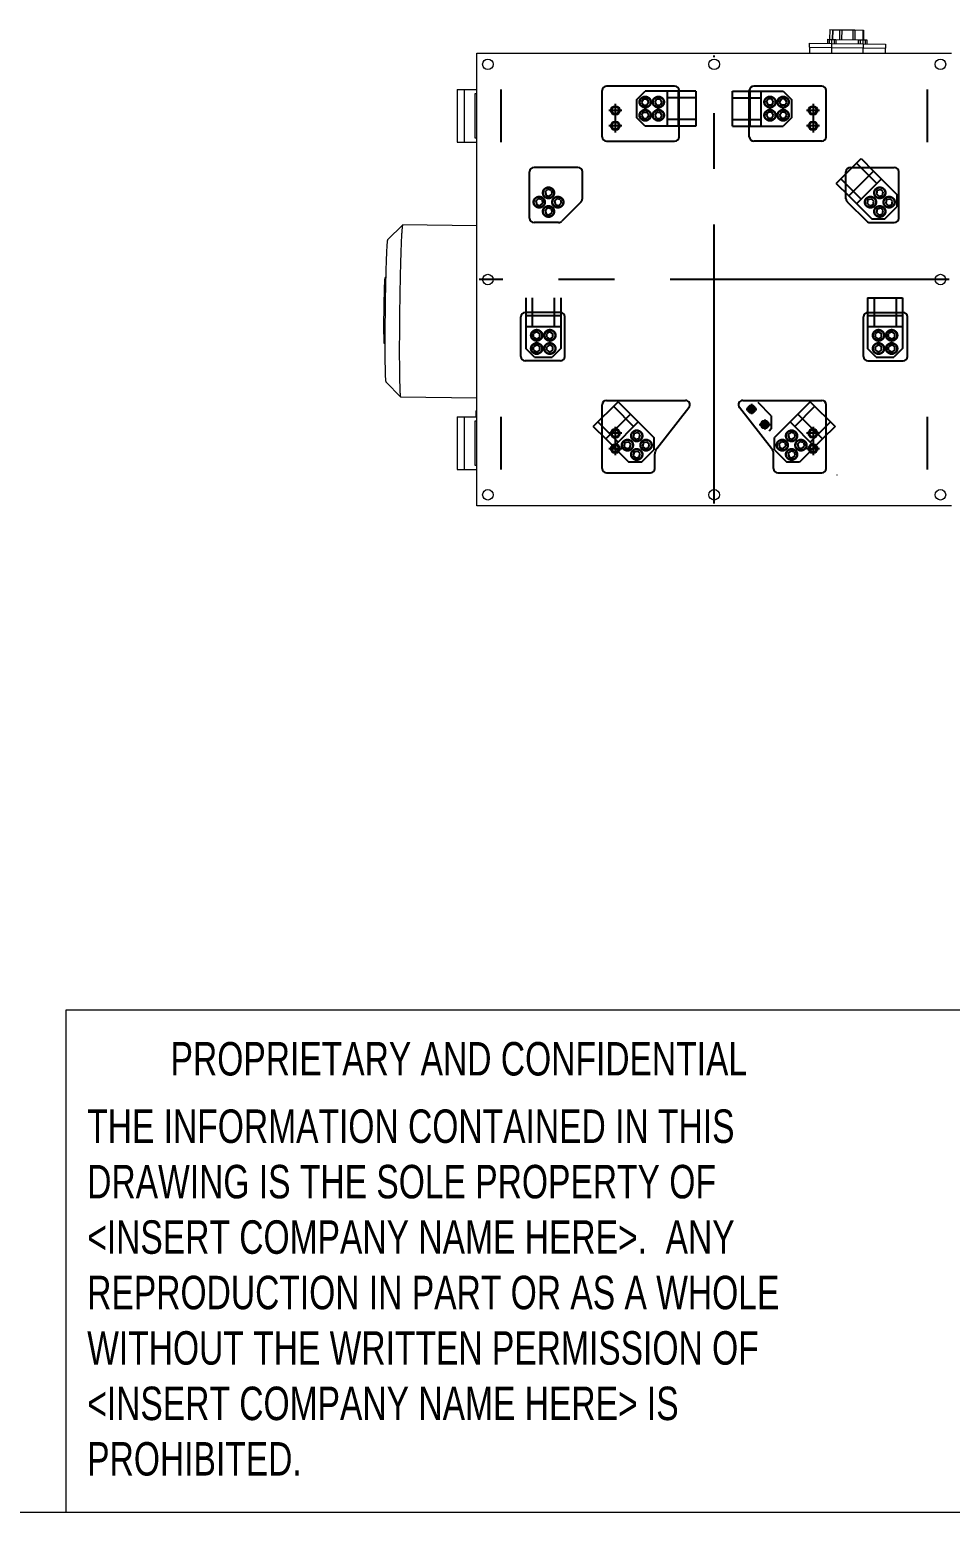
# Model space of a CAD drawing. Header units: millimetres. Extents: x 419 to 13500, y 498 to 10404.
# Drawn here: x 3689 to 5785, y 498 to 3873 of the extents above; entities that cross this region are included whole.
import ezdxf

# ---------------------------------------------------------------- set-up
doc = ezdxf.new("R2010")
doc.units = ezdxf.units.MM
doc.header["$LTSCALE"] = 50
doc.linetypes.add('CENTERX2', pattern=[20.32, 12.7, -2.54, 2.54, -2.54])
doc.styles.add('SLDTEXTSTYLE0', font='TXT', dxfattribs={"width": 0.75})

# ---------------------------------------------------------------- blocks, each defined once
blk = doc.blocks.new('SW_NOTE_1')
at = {"color": 0, "linetype": 'Continuous', "lineweight": 0, "char_height": 76.2, "attachment_point": 1, "style": 'SLDTEXTSTYLE0'}
for s, insert in [('THE INFORMATION CONTAINED IN THIS', (0, 98.2)), ('DRAWING IS THE SOLE PROPERTY OF', (0, -28)), ('<INSERT COMPANY NAME HERE>.  ANY', (0, -154.2)), ('REPRODUCTION IN PART OR AS A WHOLE', (0, -280.4)), ('WITHOUT THE WRITTEN PERMISSION OF', (0, -406.6)), ('<INSERT COMPANY NAME HERE> IS', (0, -532.8)), ('PROHIBITED.', (0, -659))]:
    blk.add_mtext(s, dxfattribs=dict(at, insert=insert))

msp = doc.modelspace()

# ---------------------------------------------------------------- linework, layer by layer
at = {"color": 7, "linetype": 'Continuous', "lineweight": 15}
for p, q in [((5505, 3851.2), (5504.9, 3841.8)), ((5505, 3851.2), (5509, 3851.1)), ((5509, 3851.1), (5508.8, 3841.7)), ((5509, 3851.1), (5514.5, 3851)), ((5510.6, 3873.2), (5510, 3851.1)), ((5510.6, 3873.2), (5516.4, 3873.1)), ((5514.5, 3851), (5514.3, 3841.7)), ((5514.5, 3851), (5520.4, 3851)), ((5516.4, 3873.1), (5516, 3851)), ((5516.4, 3873.1), (5517.2, 3873.1)), ((5517.2, 3873.1), (5516.7, 3851)), ((5517.2, 3873.1), (5532.9, 3872.9)), ((5520.4, 3851), (5520.3, 3841.6)), ((5520.4, 3851), (5524.4, 3850.9)), ((5524.4, 3850.9), (5524.3, 3841.6)), ((5524.4, 3850.9), (5575.4, 3850.3)), ((5532.9, 3872.9), (5532.4, 3850.8)), ((5532.9, 3872.9), (5537.6, 3872.8)), ((5537.6, 3872.8), (5537.3, 3850.8)), ((5537.6, 3872.8), (5562.8, 3872.5)), ((5562.8, 3872.5), (5562.6, 3850.5)), ((5562.8, 3872.5), (5567.5, 3872.5)), ((5567.5, 3872.5), (5567.5, 3850.4)), ((5567.5, 3872.5), (5585.4, 3872.3)), ((5575.4, 3850.3), (5575.3, 3840.9)), ((5575.4, 3850.3), (5579.4, 3850.3)), ((5579.4, 3850.3), (5579.3, 3840.9)), ((5579.4, 3850.3), (5579.3, 3840.9)), ((5579.4, 3850.3), (5579.4, 3850.3)), ((5579.4, 3850.3), (5585.5, 3850.2)), ((5585.5, 3850.2), (5585.3, 3840.8)), ((5585.4, 3872.3), (5585.4, 3850.2)), ((5585.4, 3872.3), (5587.4, 3872.2)), ((5585.5, 3850.2), (5591, 3850.1)), ((5587.4, 3872.2), (5587.5, 3850.2)), ((5587.4, 3872.2), (5587.5, 3850.2)), ((5587.4, 3872.2), (5587.4, 3872.2)), ((5591, 3850.1), (5590.8, 3840.8)), ((5591, 3850.1), (5595, 3850.1)), ((5595, 3850.1), (5594.8, 3840.7)), ((5595, 3850.1), (5594.9, 3840.7)), ((5595, 3850.1), (5595, 3850.1)), ((4707.3, 2789.3), (4707.3, 3819.3)), ((4707.3, 3819.3), (5787.3, 3819.3)), ((5463.6, 3842.3), (5463.4, 3833.1)), ((5463.4, 3833.1), (5514.2, 3832.5)), ((5463.6, 3842.3), (5514.3, 3841.7)), ((5464.2, 3833.1), (5464, 3819.3)), ((5514.3, 3841.7), (5514.2, 3832.5)), ((5514.2, 3832.5), (5586.1, 3831.6)), ((5514.3, 3841.7), (5586.2, 3840.8)), ((5514.5, 3832.5), (5514.3, 3819.3)), ((5585.7, 3831.6), (5585.6, 3819.3)), ((5586.2, 3840.8), (5586.1, 3831.6)), ((5586.1, 3831.6), (5637, 3831)), ((5586.2, 3840.8), (5637.1, 3840.2)), ((5636.2, 3831), (5636.1, 3819.3)), ((5636.3, 3831), (5636.2, 3819.3)), ((5637.1, 3840.2), (5637, 3831)), ((5637, 3831), (5637.1, 3831)), ((5637.2, 3840.2), (5637.1, 3831)), ((5637.1, 3840.2), (5637.2, 3840.2)), ((4662.3, 3736.8), (4662.3, 3616.8)), ((4662.3, 3736.8), (4678.3, 3736.8)), ((4678.3, 3736.8), (4678.3, 3616.8)), ((4678.3, 3736.8), (4707.3, 3736.8)), ((4707.3, 3726.8), (4702.3, 3726.8)), ((4702.3, 3726.8), (4702.3, 3626.8)), ((4662.3, 3616.8), (4678.3, 3616.8)), ((4678.3, 3616.8), (4707.3, 3616.8)), ((4702.3, 3626.8), (4707.3, 3626.8)), ((4538.1, 3428.4), (4504.7, 3395.8)), ((4707.3, 3426.4), (4538.2, 3428.5)), ((4500.4, 3308.8), (4498.6, 3308.8)), ((4496.8, 3158.1), (4498.6, 3158.1)), ((4500.8, 3071), (4533.3, 3037.6)), ((4533.5, 3037.5), (4707.3, 3035.4)), ((4704.7, 3005.8), (4704.5, 2991.8)), ((4704.7, 3005.8), (4707.3, 3005.8)), ((4662.3, 2991.8), (4662.3, 2871.8)), ((4662.3, 2991.8), (4678.3, 2991.8)), ((4678.3, 2991.8), (4678.3, 2871.8)), ((4678.3, 2991.8), (4707.3, 2991.8)), ((4707.3, 2981.8), (4702.3, 2981.8)), ((4702.3, 2981.8), (4702.3, 2881.8)), ((4662.3, 2871.8), (4678.3, 2871.8)), ((4678.3, 2871.8), (4707.3, 2871.8)), ((4702.3, 2881.8), (4707.3, 2881.8)), ((5787.3, 2789.3), (4707.3, 2789.3))]:
    msp.add_line(p, q, dxfattribs=at)
at = {"color": 7, "linetype": 'CENTERX2'}
for p, q in [((5247.3, 2794.3), (5247.3, 3814.3)), ((5070.3, 3713.3), (5090.3, 3733.3)), ((5070.3, 3713.3), (5070.3, 3673.3)), ((5086.2, 3715.3), (5082.2, 3708.3)), ((5086.2, 3715.3), (5094.4, 3715.3)), ((5165.3, 3733.3), (5090.3, 3733.3)), ((5098.5, 3708.3), (5094.4, 3715.3)), ((5116.2, 3715.3), (5112.2, 3708.3)), ((5116.2, 3715.3), (5124.4, 3715.3)), ((5128.5, 3708.3), (5124.4, 3715.3)), ((5140.3, 3733.3), (5140.3, 3653.3)), ((5205.3, 3718.3), (5140.3, 3718.3)), ((5165.3, 3733.3), (5165.3, 3653.3)), ((5165.3, 3733.3), (5165.3, 3653.3)), ((5205.3, 3733.3), (5165.3, 3733.3)), ((5205.3, 3733.3), (5205.3, 3653.3)), ((5289.3, 3653.3), (5289.3, 3733.3)), ((5289.3, 3733.3), (5329.3, 3733.3)), ((5289.3, 3718.3), (5354.3, 3718.3)), ((5329.3, 3733.3), (5404.3, 3733.3)), ((5329.3, 3653.3), (5329.3, 3733.3)), ((5329.3, 3653.3), (5329.3, 3733.3)), ((5354.3, 3653.3), (5354.3, 3733.3)), ((5366.2, 3708.3), (5370.2, 3715.3)), ((5378.4, 3715.3), (5370.2, 3715.3)), ((5382.5, 3708.3), (5378.4, 3715.3)), ((5396.2, 3708.3), (5400.2, 3715.3)), ((5408.4, 3715.3), (5400.2, 3715.3)), ((5404.3, 3733.3), (5424.3, 3713.3)), ((5412.5, 3708.3), (5408.4, 3715.3)), ((5424.3, 3673.3), (5424.3, 3713.3)), ((5037.3, 3689.3), (5007.3, 3689.3)), ((5022.3, 3704.3), (5022.3, 3639.3)), ((5082.2, 3708.3), (5086.2, 3701.2)), ((5086.2, 3685.3), (5082.2, 3678.3)), ((5086.2, 3701.2), (5094.4, 3701.2)), ((5086.2, 3685.3), (5094.4, 3685.3)), ((5098.5, 3708.3), (5094.4, 3701.2)), ((5098.5, 3678.3), (5094.4, 3685.3)), ((5112.2, 3708.3), (5116.2, 3701.2)), ((5116.2, 3685.3), (5112.2, 3678.3)), ((5116.2, 3701.2), (5124.4, 3701.2)), ((5116.2, 3685.3), (5124.4, 3685.3)), ((5128.5, 3708.3), (5124.4, 3701.2)), ((5128.5, 3678.3), (5124.4, 3685.3)), ((5366.2, 3708.3), (5370.2, 3701.2)), ((5366.2, 3678.3), (5370.2, 3685.3)), ((5378.4, 3701.2), (5370.2, 3701.2)), ((5378.4, 3685.3), (5370.2, 3685.3)), ((5378.4, 3701.2), (5382.5, 3708.3)), ((5382.5, 3678.3), (5378.4, 3685.3)), ((5396.2, 3708.3), (5400.2, 3701.2)), ((5396.2, 3678.3), (5400.2, 3685.3)), ((5408.4, 3701.2), (5400.2, 3701.2)), ((5408.4, 3685.3), (5400.2, 3685.3)), ((5408.4, 3701.2), (5412.5, 3708.3)), ((5412.5, 3678.3), (5408.4, 3685.3)), ((5487.3, 3689.3), (5457.3, 3689.3)), ((5472.3, 3704.3), (5472.3, 3639.3)), ((5037.3, 3654.3), (5007.3, 3654.3)), ((5090.3, 3653.3), (5070.3, 3673.3)), ((5082.2, 3678.3), (5086.2, 3671.2)), ((5086.2, 3671.2), (5094.4, 3671.2)), ((5165.3, 3653.3), (5090.3, 3653.3)), ((5098.5, 3678.3), (5094.4, 3671.2)), ((5112.2, 3678.3), (5116.2, 3671.2)), ((5116.2, 3671.2), (5124.4, 3671.2)), ((5128.5, 3678.3), (5124.4, 3671.2)), ((5205.3, 3668.3), (5140.3, 3668.3)), ((5205.3, 3653.3), (5165.3, 3653.3)), ((5289.3, 3668.3), (5354.3, 3668.3)), ((5289.3, 3653.3), (5329.3, 3653.3)), ((5329.3, 3653.3), (5404.3, 3653.3)), ((5366.2, 3678.3), (5370.2, 3671.2)), ((5378.4, 3671.2), (5370.2, 3671.2)), ((5378.4, 3671.2), (5382.5, 3678.3)), ((5396.2, 3678.3), (5400.2, 3671.2)), ((5408.4, 3671.2), (5400.2, 3671.2)), ((5424.3, 3673.3), (5404.3, 3653.3)), ((5408.4, 3671.2), (5412.5, 3678.3)), ((5487.3, 3654.3), (5457.3, 3654.3)), ((5525.3, 3522.9), (5581.9, 3579.5)), ((5581.9, 3579.5), (5610.2, 3551.2)), ((5553.6, 3494.6), (5610.2, 3551.2)), ((5553.6, 3494.6), (5610.2, 3551.2)), ((5571.3, 3568.9), (5617.2, 3522.9)), ((5610.2, 3551.2), (5663.2, 3498.2)), ((5525.3, 3522.9), (5553.6, 3494.6)), ((5535.9, 3533.5), (5581.9, 3487.6)), ((5571.3, 3477), (5627.9, 3533.5)), ((4841.2, 3482.6), (4847, 3488.4)), ((4841.2, 3482.6), (4843.3, 3474.7)), ((4854.9, 3486.3), (4847, 3488.4)), ((4851.2, 3472.6), (4857, 3478.4)), ((4854.9, 3486.3), (4857, 3478.4)), ((4862.4, 3503.8), (4868.2, 3509.6)), ((4862.4, 3503.8), (4864.6, 3495.9)), ((4864.6, 3495.9), (4872.4, 3493.8)), ((4876.1, 3507.5), (4868.2, 3509.6)), ((4872.4, 3493.8), (4878.2, 3499.6)), ((4876.1, 3507.5), (4878.2, 3499.6)), ((4883.7, 3482.6), (4889.4, 3488.4)), ((4883.7, 3482.6), (4885.8, 3474.7)), ((4897.3, 3486.3), (4889.4, 3488.4)), ((4893.6, 3472.6), (4899.4, 3478.4)), ((4897.3, 3486.3), (4899.4, 3478.4)), ((5553.6, 3494.6), (5606.6, 3441.6)), ((5597.3, 3486.3), (5595.2, 3478.4)), ((5601, 3472.6), (5595.2, 3478.4)), ((5597.3, 3486.3), (5605.2, 3488.4)), ((5611, 3482.6), (5605.2, 3488.4)), ((5608.9, 3474.7), (5611, 3482.6)), ((5618.6, 3507.5), (5616.4, 3499.6)), ((5622.2, 3493.8), (5616.4, 3499.6)), ((5618.6, 3507.5), (5626.4, 3509.6)), ((5622.2, 3493.8), (5630.1, 3495.9)), ((5632.2, 3503.8), (5626.4, 3509.6)), ((5630.1, 3495.9), (5632.2, 3503.8)), ((5639.8, 3486.3), (5637.7, 3478.4)), ((5643.4, 3472.6), (5637.7, 3478.4)), ((5639.8, 3486.3), (5647.6, 3488.4)), ((5653.4, 3482.6), (5647.6, 3488.4)), ((5651.3, 3474.7), (5653.4, 3482.6)), ((5663.2, 3498.2), (5663.2, 3469.9)), ((4843.3, 3474.7), (4851.2, 3472.6)), ((4862.4, 3461.4), (4868.2, 3467.2)), ((4862.4, 3461.4), (4864.6, 3453.5)), ((4864.6, 3453.5), (4872.4, 3451.4)), ((4876.1, 3465), (4868.2, 3467.2)), ((4872.4, 3451.4), (4878.2, 3457.2)), ((4876.1, 3465), (4878.2, 3457.2)), ((4885.8, 3474.7), (4893.6, 3472.6)), ((5601, 3472.6), (5608.9, 3474.7)), ((5618.6, 3465), (5616.4, 3457.2)), ((5622.2, 3451.4), (5616.4, 3457.2)), ((5618.6, 3465), (5626.4, 3467.2)), ((5622.2, 3451.4), (5630.1, 3453.5)), ((5632.2, 3461.4), (5626.4, 3467.2)), ((5630.1, 3453.5), (5632.2, 3461.4)), ((5634.9, 3441.6), (5663.2, 3469.9)), ((5643.4, 3472.6), (5651.3, 3474.7)), ((5634.9, 3441.6), (5606.6, 3441.6)), ((5782.3, 3304.3), (4712.3, 3304.3)), ((4818.3, 3262.3), (4818.3, 3222.3)), ((4833.3, 3262.3), (4833.3, 3197.3)), ((4883.3, 3262.3), (4883.3, 3197.3)), ((4898.3, 3262.3), (4898.3, 3222.3)), ((5596.3, 3262.3), (5676.3, 3262.3)), ((5596.3, 3262.3), (5596.3, 3222.3)), ((5611.3, 3262.3), (5611.3, 3197.3)), ((5661.3, 3262.3), (5661.3, 3197.3)), ((5676.3, 3262.3), (5676.3, 3222.3)), ((4818.3, 3222.3), (4818.3, 3147.3)), ((4818.3, 3222.3), (4898.3, 3222.3)), ((4818.3, 3222.3), (4898.3, 3222.3)), ((4898.3, 3222.3), (4898.3, 3147.3)), ((5596.3, 3222.3), (5596.3, 3147.3)), ((5596.3, 3222.3), (5676.3, 3222.3)), ((5596.3, 3222.3), (5676.3, 3222.3)), ((5676.3, 3222.3), (5676.3, 3147.3)), ((4818.3, 3197.3), (4898.3, 3197.3)), ((4843.3, 3185.4), (4836.3, 3181.4)), ((4836.3, 3173.2), (4836.3, 3181.4)), ((4836.3, 3173.2), (4843.3, 3169.1)), ((4843.3, 3185.4), (4850.4, 3181.4)), ((4843.3, 3169.1), (4850.4, 3173.2)), ((4850.4, 3173.2), (4850.4, 3181.4)), ((4873.3, 3185.4), (4866.3, 3181.4)), ((4866.3, 3173.2), (4866.3, 3181.4)), ((4866.3, 3173.2), (4873.3, 3169.1)), ((4873.3, 3185.4), (4880.4, 3181.4)), ((4873.3, 3169.1), (4880.4, 3173.2)), ((4880.4, 3173.2), (4880.4, 3181.4)), ((5596.3, 3197.3), (5676.3, 3197.3)), ((5621.3, 3185.4), (5614.3, 3181.4)), ((5614.3, 3173.2), (5614.3, 3181.4)), ((5614.3, 3173.2), (5621.3, 3169.1)), ((5621.3, 3185.4), (5628.4, 3181.4)), ((5621.3, 3169.1), (5628.4, 3173.2)), ((5628.4, 3173.2), (5628.4, 3181.4)), ((5651.3, 3185.4), (5644.3, 3181.4)), ((5644.3, 3173.2), (5644.3, 3181.4)), ((5644.3, 3173.2), (5651.3, 3169.1)), ((5651.3, 3185.4), (5658.4, 3181.4)), ((5651.3, 3169.1), (5658.4, 3173.2)), ((5658.4, 3173.2), (5658.4, 3181.4)), ((4838.3, 3127.3), (4818.3, 3147.3)), ((4843.3, 3155.4), (4836.3, 3151.4)), ((4836.3, 3143.2), (4836.3, 3151.4)), ((4836.3, 3143.2), (4843.3, 3139.1)), ((4843.3, 3155.4), (4850.4, 3151.4)), ((4843.3, 3139.1), (4850.4, 3143.2)), ((4850.4, 3143.2), (4850.4, 3151.4)), ((4873.3, 3155.4), (4866.3, 3151.4)), ((4866.3, 3143.2), (4866.3, 3151.4)), ((4866.3, 3143.2), (4873.3, 3139.1)), ((4873.3, 3155.4), (4880.4, 3151.4)), ((4873.3, 3139.1), (4880.4, 3143.2)), ((4898.3, 3147.3), (4878.3, 3127.3)), ((4880.4, 3143.2), (4880.4, 3151.4)), ((5616.3, 3127.3), (5596.3, 3147.3)), ((5621.3, 3155.4), (5614.3, 3151.4)), ((5614.3, 3143.2), (5614.3, 3151.4)), ((5614.3, 3143.2), (5621.3, 3139.1)), ((5621.3, 3155.4), (5628.4, 3151.4)), ((5621.3, 3139.1), (5628.4, 3143.2)), ((5628.4, 3143.2), (5628.4, 3151.4)), ((5651.3, 3155.4), (5644.3, 3151.4)), ((5644.3, 3143.2), (5644.3, 3151.4)), ((5644.3, 3143.2), (5651.3, 3139.1)), ((5651.3, 3155.4), (5658.4, 3151.4)), ((5651.3, 3139.1), (5658.4, 3143.2)), ((5676.3, 3147.3), (5656.3, 3127.3)), ((5658.4, 3143.2), (5658.4, 3151.4)), ((4838.3, 3127.3), (4878.3, 3127.3)), ((5616.3, 3127.3), (5656.3, 3127.3)), ((4972.1, 2969.7), (5028.7, 3026.3)), ((5018.1, 3015.7), (5064, 2969.7)), ((5028.7, 3026.3), (5057, 2998)), ((5319.9, 3009.3), (5344.6, 3009.3)), ((5332.3, 3021), (5332.3, 2997.9)), ((5476.6, 3015.7), (5430.6, 2969.7)), ((5466, 3026.3), (5437.7, 2998)), ((5466, 3026.3), (5522.5, 2969.7)), ((4982.7, 2980.3), (5028.7, 2934.4)), ((5000.4, 2941.4), (5057, 2998)), ((5000.4, 2941.4), (5057, 2998)), ((5018.1, 2923.7), (5074.6, 2980.3)), ((5057, 2998), (5110, 2945)), ((5349.9, 2974.3), (5374.6, 2974.3)), ((5362.3, 2986), (5362.3, 2962.9)), ((5437.7, 2998), (5384.6, 2945)), ((5420, 2980.3), (5476.6, 2923.7)), ((5437.7, 2998), (5494.2, 2941.4)), ((5437.7, 2998), (5494.2, 2941.4)), ((5511.9, 2980.3), (5466, 2934.4)), ((4972.1, 2969.7), (5000.4, 2941.4)), ((5000.4, 2941.4), (5053.4, 2888.4)), ((5037.3, 2954.3), (5007.3, 2954.3)), ((5022.3, 2969.3), (5022.3, 2904.3)), ((5065.3, 2954.3), (5063.2, 2946.4)), ((5069, 2940.6), (5063.2, 2946.4)), ((5065.3, 2954.3), (5073.2, 2956.4)), ((5069, 2940.6), (5076.9, 2942.7)), ((5079, 2950.6), (5073.2, 2956.4)), ((5076.9, 2942.7), (5079, 2950.6)), ((5110, 2945), (5110, 2916.7)), ((5384.6, 2916.7), (5384.6, 2945)), ((5415.7, 2950.6), (5421.4, 2956.4)), ((5415.7, 2950.6), (5417.8, 2942.7)), ((5417.8, 2942.7), (5425.6, 2940.6)), ((5429.3, 2954.3), (5421.4, 2956.4)), ((5425.6, 2940.6), (5431.4, 2946.4)), ((5429.3, 2954.3), (5431.4, 2946.4)), ((5494.2, 2941.4), (5441.2, 2888.4)), ((5487.3, 2954.3), (5457.3, 2954.3)), ((5472.3, 2969.3), (5472.3, 2904.3)), ((5522.5, 2969.7), (5494.2, 2941.4)), ((5037.3, 2919.3), (5007.3, 2919.3)), ((5044.1, 2933), (5042, 2925.2)), ((5047.8, 2919.4), (5042, 2925.2)), ((5044.1, 2933), (5052, 2935.2)), ((5047.8, 2919.4), (5055.7, 2921.5)), ((5057.8, 2929.4), (5052, 2935.2)), ((5055.7, 2921.5), (5057.8, 2929.4)), ((5065.3, 2911.8), (5063.2, 2904)), ((5069, 2898.2), (5063.2, 2904)), ((5065.3, 2911.8), (5073.2, 2913.9)), ((5079, 2908.2), (5073.2, 2913.9)), ((5076.9, 2900.3), (5079, 2908.2)), ((5081.7, 2888.4), (5110, 2916.7)), ((5086.6, 2933), (5084.4, 2925.2)), ((5090.2, 2919.4), (5084.4, 2925.2)), ((5086.6, 2933), (5094.4, 2935.2)), ((5090.2, 2919.4), (5098.1, 2921.5)), ((5100.2, 2929.4), (5094.4, 2935.2)), ((5098.1, 2921.5), (5100.2, 2929.4)), ((5384.6, 2916.7), (5412.9, 2888.4)), ((5394.4, 2929.4), (5400.2, 2935.2)), ((5394.4, 2929.4), (5396.6, 2921.5)), ((5396.6, 2921.5), (5404.4, 2919.4)), ((5408.1, 2933), (5400.2, 2935.2)), ((5404.4, 2919.4), (5410.2, 2925.2)), ((5408.1, 2933), (5410.2, 2925.2)), ((5415.7, 2908.2), (5421.4, 2913.9)), ((5415.7, 2908.2), (5417.8, 2900.3)), ((5429.3, 2911.8), (5421.4, 2913.9)), ((5425.6, 2898.2), (5431.4, 2904)), ((5429.3, 2911.8), (5431.4, 2904)), ((5436.9, 2929.4), (5442.6, 2935.2)), ((5436.9, 2929.4), (5439, 2921.5)), ((5439, 2921.5), (5446.9, 2919.4)), ((5450.5, 2933), (5442.6, 2935.2)), ((5446.9, 2919.4), (5452.6, 2925.2)), ((5450.5, 2933), (5452.6, 2925.2)), ((5487.3, 2919.3), (5457.3, 2919.3)), ((5081.7, 2888.4), (5053.4, 2888.4)), ((5069, 2898.2), (5076.9, 2900.3)), ((5441.2, 2888.4), (5412.9, 2888.4)), ((5417.8, 2900.3), (5425.6, 2898.2))]:
    msp.add_line(p, q, dxfattribs=at)
at = {"color": 7, "linetype": 'Continuous'}
for p, q in [((4762.3, 3616.8), (4762.3, 3736.8)), ((4992.3, 3629.3), (4992.3, 3734.3)), ((5157.3, 3744.3), (5002.3, 3744.3)), ((5167.3, 3629.3), (5167.3, 3734.3)), ((5327.3, 3629.3), (5327.3, 3734.3)), ((5492.3, 3744.3), (5337.3, 3744.3)), ((5502.3, 3629.3), (5502.3, 3734.3)), ((5732.3, 3736.8), (5732.3, 3616.8)), ((5002.3, 3619.3), (5157.3, 3619.3)), ((5492.3, 3619.3), (5337.3, 3619.3)), ((4827.3, 3444.3), (4827.3, 3549.3)), ((4937.3, 3559.3), (4837.3, 3559.3)), ((4947.3, 3488.4), (4947.3, 3549.3)), ((5547.3, 3488.4), (5547.3, 3549.3)), ((5557.3, 3559.3), (5657.3, 3559.3)), ((5667.3, 3444.3), (5667.3, 3549.3)), ((4944.4, 3481.4), (4900.2, 3437.2)), ((5550.2, 3481.4), (5594.4, 3437.2)), ((4893.2, 3434.3), (4837.3, 3434.3)), ((5601.5, 3434.3), (5657.3, 3434.3)), ((4807.3, 3129.3), (4807.3, 3219.3)), ((4897.3, 3229.3), (4817.3, 3229.3)), ((4907.3, 3129.3), (4907.3, 3219.3)), ((5587.3, 3129.3), (5587.3, 3219.3)), ((5597.3, 3229.3), (5677.3, 3229.3)), ((5687.3, 3129.3), (5687.3, 3219.3)), ((4897.3, 3119.3), (4817.3, 3119.3)), ((5597.3, 3119.3), (5677.3, 3119.3)), ((4992.3, 2874.3), (4992.3, 3019.3)), ((5002.3, 3029.3), (5182.1, 3029.3)), ((5116.6, 2919.7), (5189.9, 3013.1)), ((5378, 2919.7), (5304.7, 3013.1)), ((5312.6, 3029.3), (5492.3, 3029.3)), ((5327.3, 3012.2), (5332.3, 3015.1)), ((5327.3, 3012.2), (5327.3, 3006.4)), ((5332.3, 3003.4), (5327.3, 3006.4)), ((5332.3, 3015.1), (5337.4, 3012.2)), ((5337.4, 3006.4), (5332.3, 3003.4)), ((5337.4, 3012.2), (5337.4, 3006.4)), ((5377.3, 2994.3), (5347.3, 3024.3)), ((5502.3, 2874.3), (5502.3, 3019.3)), ((4762.3, 2871.8), (4762.3, 2991.8)), ((5357.3, 2977.2), (5362.3, 2980.1)), ((5357.3, 2977.2), (5357.3, 2971.4)), ((5362.3, 2968.4), (5357.3, 2971.4)), ((5362.3, 2980.1), (5367.4, 2977.2)), ((5367.4, 2971.4), (5362.3, 2968.4)), ((5367.4, 2977.2), (5367.4, 2971.4)), ((5377.3, 2994.3), (5377.3, 2964.3)), ((5732.3, 2991.8), (5732.3, 2871.8)), ((5377.3, 2964.3), (5372.3, 2959.3)), ((5112.3, 2874.3), (5112.3, 2907.4)), ((5382.3, 2874.3), (5382.3, 2907.4)), ((5002.3, 2864.3), (5102.3, 2864.3)), ((5392.3, 2864.3), (5492.3, 2864.3)), ((5527.3, 2859.3), (5527.3, 2859.8))]:
    msp.add_line(p, q, dxfattribs=at)
at = {"color": 8, "linetype": 'Continuous', "lineweight": 0}
for p, q in [((5838.7, 1640.9), (3772, 1640.9)), ((3772, 1640.9), (3772, 497.9)), ((13500, 497.9), (419, 497.9))]:
    msp.add_line(p, q, dxfattribs=at)
at = {"color": 7, "linetype": 'Continuous', "lineweight": 15, "flags": 128}
for points in [[(4538.2, 3428.5), (4538, 3428.4), (4537.9, 3428.1), (4537.7, 3427.5), (4537.6, 3426.8), (4537.4, 3425.9), (4537.2, 3424.7), (4537.1, 3423.3), (4536.9, 3421.8), (4536.8, 3420), (4536.6, 3418), (4536.4, 3415.8), (4536.3, 3413.5), (4536.1, 3410.9), (4535.9, 3408.1), (4535.8, 3405.2), (4535.6, 3402.1), (4535.4, 3398.7), (4535.2, 3395.2), (4535.1, 3391.6), (4534.9, 3387.7), (4534.7, 3383.7), (4534.6, 3379.5), (4534.4, 3375.2), (4534.3, 3370.7), (4534.1, 3366.1), (4533.9, 3361.3), (4533.8, 3356.4), (4533.6, 3351.3), (4533.5, 3346.1), (4533.3, 3340.8), (4533.2, 3335.4), (4533, 3329.9), (4532.9, 3324.2), (4532.8, 3318.5), (4532.6, 3312.7), (4532.5, 3306.7), (4532.4, 3300.8), (4532.3, 3294.7), (4532.1, 3288.6), (4532, 3282.4), (4531.9, 3276.1), (4531.8, 3269.8), (4531.7, 3263.5), (4531.6, 3257.1), (4531.5, 3250.7), (4531.4, 3244.3), (4531.3, 3237.9), (4531.3, 3231.4), (4531.2, 3225), (4531.1, 3218.6), (4531.1, 3212.2), (4531, 3205.8), (4530.9, 3199.5), (4530.9, 3193.1), (4530.9, 3186.9), (4530.8, 3180.7), (4530.8, 3174.5), (4530.8, 3168.4), (4530.7, 3162.3), (4530.7, 3156.4), (4530.7, 3150.5), (4530.7, 3144.7), (4530.7, 3139), (4530.7, 3133.5), (4530.7, 3128), (4530.7, 3122.6), (4530.8, 3117.4), (4530.8, 3112.2), (4530.8, 3107.3), (4530.9, 3102.4), (4530.9, 3097.7), (4531, 3093.1), (4531, 3088.7), (4531.1, 3084.4), (4531.1, 3080.3), (4531.2, 3076.4), (4531.3, 3072.6), (4531.4, 3069.1), (4531.5, 3065.6), (4531.5, 3062.4), (4531.6, 3059.4), (4531.7, 3056.5), (4531.8, 3053.8), (4531.9, 3051.4), (4532.1, 3049.1), (4532.2, 3047), (4532.3, 3045.1), (4532.4, 3043.4), (4532.5, 3042), (4532.7, 3040.7), (4532.8, 3039.7), (4532.9, 3038.8), (4533.1, 3038.2), (4533.2, 3037.8), (4533.4, 3037.5), (4533.5, 3037.5)], [(4500.8, 3071), (4500.7, 3071), (4500.6, 3071.4), (4500.4, 3071.9), (4500.3, 3072.6), (4500.2, 3073.6), (4500.1, 3074.7), (4500, 3076.1), (4499.9, 3077.7), (4499.7, 3079.5), (4499.6, 3081.4), (4499.5, 3083.6), (4499.4, 3086), (4499.4, 3088.5), (4499.3, 3091.3), (4499.2, 3094.2), (4499.1, 3097.3), (4499, 3100.6), (4499, 3104.1), (4498.9, 3107.7), (4498.8, 3111.5), (4498.8, 3115.5), (4498.7, 3119.6), (4498.7, 3123.9), (4498.7, 3128.3), (4498.6, 3132.8), (4498.6, 3137.5), (4498.6, 3142.3), (4498.6, 3147.2), (4498.6, 3152.2), (4498.6, 3157.3), (4498.6, 3162.6), (4498.6, 3167.9), (4498.6, 3173.3), (4498.6, 3178.8), (4498.6, 3184.4), (4498.7, 3190), (4498.7, 3195.7), (4498.7, 3201.4), (4498.8, 3207.2), (4498.8, 3213), (4498.9, 3218.8), (4498.9, 3224.7), (4499, 3230.5), (4499.1, 3236.4), (4499.2, 3242.2), (4499.2, 3248.1), (4499.3, 3253.9), (4499.4, 3259.7), (4499.5, 3265.5), (4499.6, 3271.2), (4499.7, 3276.9), (4499.8, 3282.5), (4499.9, 3288.1), (4500, 3293.6), (4500.2, 3299), (4500.3, 3304.3), (4500.4, 3309.5), (4500.5, 3314.7), (4500.7, 3319.7), (4500.8, 3324.6), (4500.9, 3329.4), (4501.1, 3334.1), (4501.2, 3338.6), (4501.4, 3343), (4501.5, 3347.3), (4501.6, 3351.4), (4501.8, 3355.3), (4501.9, 3359.1), (4502.1, 3362.8), (4502.2, 3366.2), (4502.4, 3369.5), (4502.5, 3372.6), (4502.7, 3375.6), (4502.9, 3378.3), (4503, 3380.9), (4503.2, 3383.2), (4503.3, 3385.4), (4503.5, 3387.4), (4503.6, 3389.2), (4503.8, 3390.7), (4503.9, 3392.1), (4504.1, 3393.2), (4504.2, 3394.2), (4504.4, 3394.9), (4504.5, 3395.4), (4504.6, 3395.8), (4504.7, 3395.8)], [(4496.8, 3158.1), (4496.7, 3158.2), (4496.6, 3158.5), (4496.6, 3159.1), (4496.5, 3159.8), (4496.4, 3160.8), (4496.3, 3161.9), (4496.2, 3163.3), (4496.2, 3164.8), (4496.1, 3166.6), (4496.1, 3168.5), (4496, 3170.7), (4496, 3173), (4495.9, 3175.5), (4495.9, 3178.1), (4495.8, 3180.9), (4495.8, 3183.9), (4495.8, 3186.9), (4495.8, 3190.2), (4495.8, 3193.5), (4495.8, 3197), (4495.8, 3200.5), (4495.8, 3204.2), (4495.8, 3207.9), (4495.8, 3211.7), (4495.8, 3215.6), (4495.8, 3219.5), (4495.9, 3223.5), (4495.9, 3227.5), (4496, 3231.5), (4496, 3235.5), (4496.1, 3239.5), (4496.1, 3243.5), (4496.2, 3247.4), (4496.2, 3251.4), (4496.3, 3255.2), (4496.4, 3259), (4496.5, 3262.8), (4496.6, 3266.4), (4496.6, 3270), (4496.7, 3273.5), (4496.8, 3276.8), (4496.9, 3280), (4497, 3283.1), (4497.1, 3286.1), (4497.2, 3288.9), (4497.3, 3291.5), (4497.4, 3294), (4497.5, 3296.3), (4497.6, 3298.4), (4497.7, 3300.3), (4497.8, 3302.1), (4497.9, 3303.7), (4498, 3305), (4498.1, 3306.2), (4498.3, 3307.1), (4498.4, 3307.9), (4498.5, 3308.4), (4498.5, 3308.7), (4498.6, 3308.8), (4498.6, 3308.8)]]:
    msp.add_lwpolyline(points, dxfattribs=at)
at = {"color": 7, "linetype": 'Continuous', "lineweight": 15}
for centre in [(4732.3, 3794.3), (5247.3, 3794.3), (5762.3, 3794.3), (4732.3, 3304.3), (5762.3, 3304.3), (4732.3, 2814.3), (5247.3, 2814.3), (5762.3, 2814.3)]:
    msp.add_circle(centre, 12, dxfattribs=at)
at = {"color": 7, "linetype": 'CENTERX2'}
for centre, radius in [((5090.3, 3708.3), 13), ((5090.3, 3708.3), 12), ((5120.3, 3708.3), 13), ((5120.3, 3708.3), 12), ((5374.3, 3708.3), 13), ((5374.3, 3708.3), 12), ((5404.3, 3708.3), 13), ((5404.3, 3708.3), 12), ((5090.3, 3678.3), 13), ((5090.3, 3678.3), 12), ((5120.3, 3678.3), 13), ((5120.3, 3678.3), 12), ((5374.3, 3678.3), 13), ((5374.3, 3678.3), 12), ((5404.3, 3678.3), 13), ((5404.3, 3678.3), 12), ((4870.3, 3501.7), 13), ((4870.3, 3501.7), 12), ((5624.3, 3501.7), 13), ((5624.3, 3501.7), 12), ((4849.1, 3480.5), 13), ((4849.1, 3480.5), 12), ((4891.5, 3480.5), 13), ((4891.5, 3480.5), 12), ((5603.1, 3480.5), 13), ((5603.1, 3480.5), 12), ((5645.5, 3480.5), 13), ((5645.5, 3480.5), 12), ((4870.3, 3459.3), 13), ((4870.3, 3459.3), 12), ((5624.3, 3459.3), 13), ((5624.3, 3459.3), 12), ((4843.3, 3177.3), 13), ((4843.3, 3177.3), 12), ((4873.3, 3177.3), 13), ((4873.3, 3177.3), 12), ((5621.3, 3177.3), 13), ((5621.3, 3177.3), 12), ((5651.3, 3177.3), 13), ((5651.3, 3177.3), 12), ((4843.3, 3147.3), 13), ((4843.3, 3147.3), 12), ((4873.3, 3147.3), 13), ((4873.3, 3147.3), 12), ((5621.3, 3147.3), 13), ((5621.3, 3147.3), 12), ((5651.3, 3147.3), 13), ((5651.3, 3147.3), 12), ((5049.9, 2927.3), 13), ((5049.9, 2927.3), 12), ((5071.1, 2948.5), 13), ((5071.1, 2948.5), 12), ((5092.3, 2927.3), 13), ((5092.3, 2927.3), 12), ((5402.3, 2927.3), 13), ((5402.3, 2927.3), 12), ((5423.5, 2948.5), 13), ((5423.5, 2948.5), 12), ((5444.7, 2927.3), 13), ((5444.7, 2927.3), 12), ((5071.1, 2906.1), 13), ((5071.1, 2906.1), 12), ((5423.5, 2906.1), 13), ((5423.5, 2906.1), 12)]:
    msp.add_circle(centre, radius, dxfattribs=at)
at = {"color": 7, "linetype": 'Continuous'}
for centre, radius in [((5022.3, 3689.3), 10), ((5022.3, 3689.3), 8), ((5472.3, 3689.3), 10), ((5472.3, 3689.3), 8), ((5022.3, 3654.3), 10), ((5022.3, 3654.3), 8), ((5472.3, 3654.3), 10), ((5472.3, 3654.3), 8), ((5332.3, 3009.3), 9), ((5362.3, 2974.3), 9), ((5022.3, 2954.3), 10), ((5022.3, 2954.3), 8), ((5472.3, 2954.3), 10), ((5472.3, 2954.3), 8), ((5022.3, 2919.3), 10), ((5022.3, 2919.3), 8), ((5472.3, 2919.3), 10), ((5472.3, 2919.3), 8)]:
    msp.add_circle(centre, radius, dxfattribs=at)
for centre, radius, start, end in [((5002.3, 3734.3), 10, 90, 180), ((5157.3, 3734.3), 10, 0, 90), ((5337.3, 3734.3), 10, 90, 180), ((5492.3, 3734.3), 10, 0, 90), ((5002.3, 3629.3), 10, 180, 270), ((5157.3, 3629.3), 10, 270, 0), ((5337.3, 3629.3), 10, 180, 270), ((5492.3, 3629.3), 10, 270, 0), ((4837.3, 3549.3), 10, 90, 180), ((4937.3, 3549.3), 10, 0, 90), ((5557.3, 3549.3), 10, 90, 180), ((5657.3, 3549.3), 10, 0, 90), ((4937.3, 3488.4), 10, 315, 0), ((5557.3, 3488.4), 10, 180, 225), ((4837.3, 3444.3), 10, 180, 270), ((5657.3, 3444.3), 10, 270, 0), ((4893.2, 3444.3), 10, 270, 315), ((5601.5, 3444.3), 10, 225, 270), ((4817.3, 3219.3), 10, 90, 180), ((4897.3, 3219.3), 10, 0, 90), ((5597.3, 3219.3), 10, 90, 180), ((5677.3, 3219.3), 10, 0, 90), ((4817.3, 3129.3), 10, 180, 270), ((4897.3, 3129.3), 10, 270, 0), ((5597.3, 3129.3), 10, 180, 270), ((5677.3, 3129.3), 10, 270, 0), ((5002.3, 3019.3), 10, 90, 180), ((5182.1, 3019.3), 10, 321.8534, 90), ((5312.6, 3019.3), 10, 90, 218.1466), ((5492.3, 3019.3), 10, 0, 90), ((5132.3, 2907.4), 20, 141.8534, 180), ((5362.3, 2907.4), 20, 0, 38.1466), ((5002.3, 2874.3), 10, 180, 270), ((5102.3, 2874.3), 10, 270, 0), ((5392.3, 2874.3), 10, 180, 270), ((5492.3, 2874.3), 10, 270, 0)]:
    msp.add_arc(centre, radius, start, end, dxfattribs=at)

# ---------------------------------------------------------------- block references
at = {"color": 8, "linetype": 'Continuous', "lineweight": 0}
msp.add_blockref('SW_NOTE_1', (3820.3, 1316.9), dxfattribs=at)

# ---------------------------------------------------------------- texts
at = {"color": 8, "linetype": 'Continuous', "lineweight": 0, "insert": (4010.1, 1568.6), "char_height": 76.2, "attachment_point": 1, "style": 'SLDTEXTSTYLE0'}
msp.add_mtext('PROPRIETARY AND CONFIDENTIAL', dxfattribs=at)

doc.saveas('drawing.dxf')
